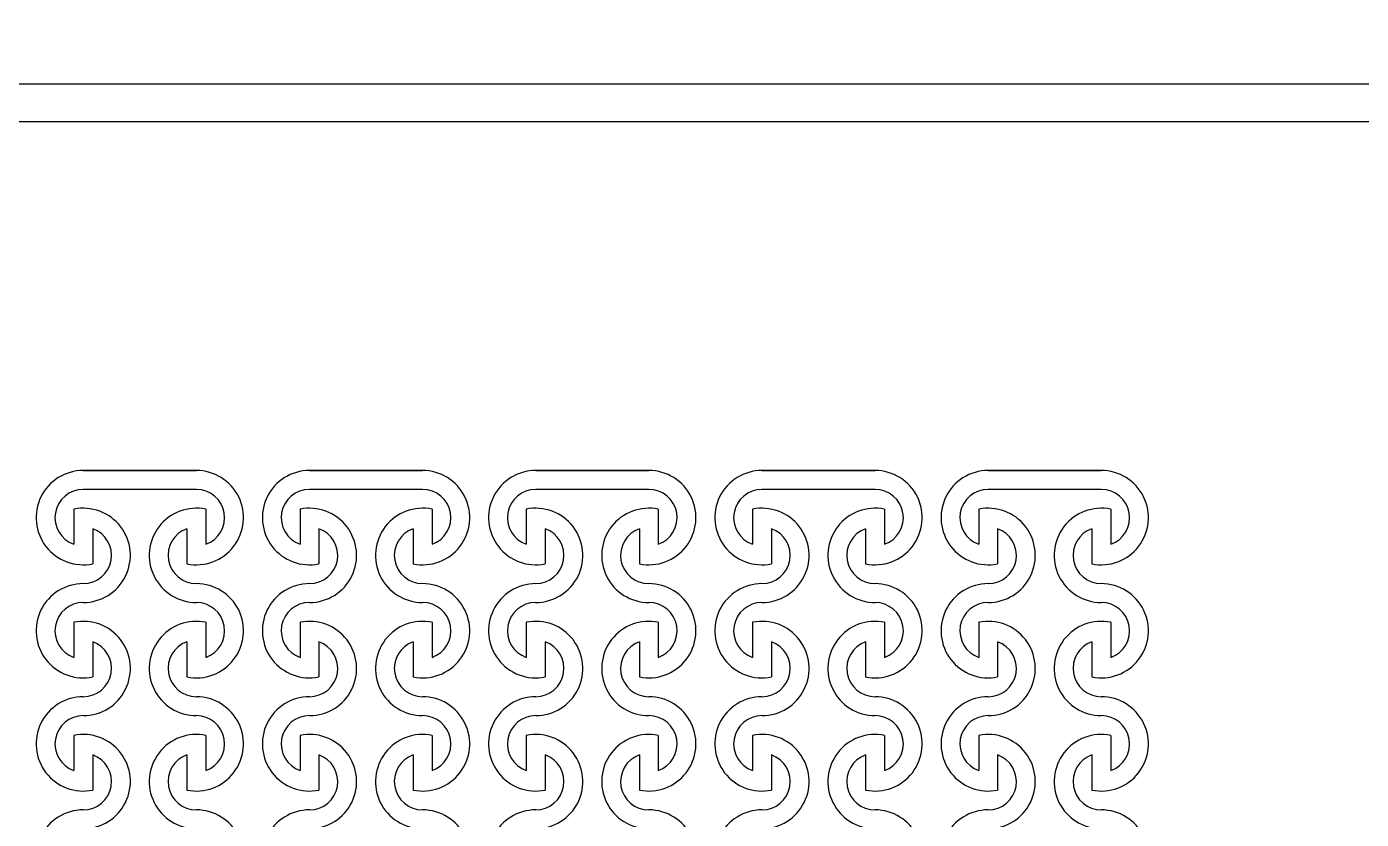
# Model space of a CAD drawing. Header units: millimetres. Extents: x 1000 to 444771, y -11148 to 590229.
# Drawn here: x 205126 to 208665, y 201450 to 203552 of the extents above; entities that cross this region are included whole.
import ezdxf

# ---------------------------------------------------------------- set-up
doc = ezdxf.new("R2010")
doc.units = ezdxf.units.MM
doc.layers.add('CLEAR', color=140, linetype='Continuous')

msp = doc.modelspace()

# ---------------------------------------------------------------- linework, layer by layer
for radius in [25000, 25000, 15000, 15000]:
    msp.add_circle((215000, 195000), radius)
at = {"layer": 'CLEAR'}
for p, q in [((227822.1, 203400), (204772.1, 203400)), ((227822.1, 203400), (204772.1, 203400)), ((227780.7, 203300), (204813.5, 203300)), ((227780.7, 203300), (204813.5, 203300)), ((205575.7, 202375), (205275.7, 202375)), ((205275.7, 202375), (205575.7, 202375)), ((205575.7, 202375), (205275.7, 202375)), ((205275.7, 202375), (205575.7, 202375)), ((206175.7, 202375), (205875.7, 202375)), ((205875.7, 202375), (206175.7, 202375)), ((206175.7, 202375), (205875.7, 202375)), ((205875.7, 202375), (206175.7, 202375)), ((206775.7, 202375), (206475.7, 202375)), ((206475.7, 202375), (206775.7, 202375)), ((206775.7, 202375), (206475.7, 202375)), ((206475.7, 202375), (206775.7, 202375)), ((207375.7, 202375), (207075.7, 202375)), ((207075.7, 202375), (207375.7, 202375)), ((207375.7, 202375), (207075.7, 202375)), ((207075.7, 202375), (207375.7, 202375)), ((207975.7, 202375), (207675.7, 202375)), ((207675.7, 202375), (207975.7, 202375)), ((207975.7, 202375), (207675.7, 202375)), ((207675.7, 202375), (207975.7, 202375)), ((205575.7, 202325), (205275.7, 202325)), ((205575.7, 202325), (205275.7, 202325)), ((206175.7, 202325), (205875.7, 202325)), ((206175.7, 202325), (205875.7, 202325)), ((206775.7, 202325), (206475.7, 202325)), ((206775.7, 202325), (206475.7, 202325)), ((207375.7, 202325), (207075.7, 202325)), ((207375.7, 202325), (207075.7, 202325)), ((207975.7, 202325), (207675.7, 202325)), ((207975.7, 202325), (207675.7, 202325)), ((205250.7, 202272.5), (205250.7, 202179.3)), ((205250.7, 202272.5), (205250.7, 202179.3)), ((205250.7, 202272.5), (205250.7, 202179.3)), ((205250.7, 202272.5), (205250.7, 202179.3)), ((205600.7, 202272.5), (205600.7, 202179.3)), ((205600.7, 202272.5), (205600.7, 202179.3)), ((205600.7, 202272.5), (205600.7, 202179.3)), ((205600.7, 202272.5), (205600.7, 202179.3)), ((205850.7, 202272.5), (205850.7, 202179.3)), ((205850.7, 202272.5), (205850.7, 202179.3)), ((205850.7, 202272.5), (205850.7, 202179.3)), ((205850.7, 202272.5), (205850.7, 202179.3)), ((206200.7, 202272.5), (206200.7, 202179.3)), ((206200.7, 202272.5), (206200.7, 202179.3)), ((206200.7, 202272.5), (206200.7, 202179.3)), ((206200.7, 202272.5), (206200.7, 202179.3)), ((206450.7, 202272.5), (206450.7, 202179.3)), ((206450.7, 202272.5), (206450.7, 202179.3)), ((206450.7, 202272.5), (206450.7, 202179.3)), ((206450.7, 202272.5), (206450.7, 202179.3)), ((206800.7, 202272.5), (206800.7, 202179.3)), ((206800.7, 202272.5), (206800.7, 202179.3)), ((206800.7, 202272.5), (206800.7, 202179.3)), ((206800.7, 202272.5), (206800.7, 202179.3)), ((207050.7, 202272.5), (207050.7, 202179.3)), ((207050.7, 202272.5), (207050.7, 202179.3)), ((207050.7, 202272.5), (207050.7, 202179.3)), ((207050.7, 202272.5), (207050.7, 202179.3)), ((207400.7, 202272.5), (207400.7, 202179.3)), ((207400.7, 202272.5), (207400.7, 202179.3)), ((207400.7, 202272.5), (207400.7, 202179.3)), ((207400.7, 202272.5), (207400.7, 202179.3)), ((207650.7, 202272.5), (207650.7, 202179.3)), ((207650.7, 202272.5), (207650.7, 202179.3)), ((207650.7, 202272.5), (207650.7, 202179.3)), ((207650.7, 202272.5), (207650.7, 202179.3)), ((208000.7, 202272.5), (208000.7, 202179.3)), ((208000.7, 202272.5), (208000.7, 202179.3)), ((208000.7, 202272.5), (208000.7, 202179.3)), ((208000.7, 202272.5), (208000.7, 202179.3)), ((205300.7, 202220.7), (205300.7, 202127.5)), ((205300.7, 202220.7), (205300.7, 202127.5)), ((205300.7, 202220.7), (205300.7, 202127.5)), ((205300.7, 202220.7), (205300.7, 202127.5)), ((205550.7, 202220.7), (205550.7, 202127.5)), ((205550.7, 202220.7), (205550.7, 202127.5)), ((205550.7, 202220.7), (205550.7, 202127.5)), ((205550.7, 202220.7), (205550.7, 202127.5)), ((205900.7, 202220.7), (205900.7, 202127.5)), ((205900.7, 202220.7), (205900.7, 202127.5)), ((205900.7, 202220.7), (205900.7, 202127.5)), ((205900.7, 202220.7), (205900.7, 202127.5)), ((206150.7, 202220.7), (206150.7, 202127.5)), ((206150.7, 202220.7), (206150.7, 202127.5)), ((206150.7, 202220.7), (206150.7, 202127.5)), ((206150.7, 202220.7), (206150.7, 202127.5)), ((206500.7, 202220.7), (206500.7, 202127.5)), ((206500.7, 202220.7), (206500.7, 202127.5)), ((206500.7, 202220.7), (206500.7, 202127.5)), ((206500.7, 202220.7), (206500.7, 202127.5)), ((206750.7, 202220.7), (206750.7, 202127.5)), ((206750.7, 202220.7), (206750.7, 202127.5)), ((206750.7, 202220.7), (206750.7, 202127.5)), ((206750.7, 202220.7), (206750.7, 202127.5)), ((207100.7, 202220.7), (207100.7, 202127.5)), ((207100.7, 202220.7), (207100.7, 202127.5)), ((207100.7, 202220.7), (207100.7, 202127.5)), ((207100.7, 202220.7), (207100.7, 202127.5)), ((207350.7, 202220.7), (207350.7, 202127.5)), ((207350.7, 202220.7), (207350.7, 202127.5)), ((207350.7, 202220.7), (207350.7, 202127.5)), ((207350.7, 202220.7), (207350.7, 202127.5)), ((207700.7, 202220.7), (207700.7, 202127.5)), ((207700.7, 202220.7), (207700.7, 202127.5)), ((207700.7, 202220.7), (207700.7, 202127.5)), ((207700.7, 202220.7), (207700.7, 202127.5)), ((207950.7, 202220.7), (207950.7, 202127.5)), ((207950.7, 202220.7), (207950.7, 202127.5)), ((207950.7, 202220.7), (207950.7, 202127.5)), ((207950.7, 202220.7), (207950.7, 202127.5)), ((205250.7, 201972.5), (205250.7, 201879.3)), ((205250.7, 201972.5), (205250.7, 201879.3)), ((205250.7, 201972.5), (205250.7, 201879.3)), ((205250.7, 201972.5), (205250.7, 201879.3)), ((205600.7, 201972.5), (205600.7, 201879.3)), ((205600.7, 201972.5), (205600.7, 201879.3)), ((205600.7, 201972.5), (205600.7, 201879.3)), ((205600.7, 201972.5), (205600.7, 201879.3)), ((205850.7, 201972.5), (205850.7, 201879.3)), ((205850.7, 201972.5), (205850.7, 201879.3)), ((205850.7, 201972.5), (205850.7, 201879.3)), ((205850.7, 201972.5), (205850.7, 201879.3)), ((206200.7, 201972.5), (206200.7, 201879.3)), ((206200.7, 201972.5), (206200.7, 201879.3)), ((206200.7, 201972.5), (206200.7, 201879.3)), ((206200.7, 201972.5), (206200.7, 201879.3)), ((206450.7, 201972.5), (206450.7, 201879.3)), ((206450.7, 201972.5), (206450.7, 201879.3)), ((206450.7, 201972.5), (206450.7, 201879.3)), ((206450.7, 201972.5), (206450.7, 201879.3)), ((206800.7, 201972.5), (206800.7, 201879.3)), ((206800.7, 201972.5), (206800.7, 201879.3)), ((206800.7, 201972.5), (206800.7, 201879.3)), ((206800.7, 201972.5), (206800.7, 201879.3)), ((207050.7, 201972.5), (207050.7, 201879.3)), ((207050.7, 201972.5), (207050.7, 201879.3)), ((207050.7, 201972.5), (207050.7, 201879.3)), ((207050.7, 201972.5), (207050.7, 201879.3)), ((207400.7, 201972.5), (207400.7, 201879.3)), ((207400.7, 201972.5), (207400.7, 201879.3)), ((207400.7, 201972.5), (207400.7, 201879.3)), ((207400.7, 201972.5), (207400.7, 201879.3)), ((207650.7, 201972.5), (207650.7, 201879.3)), ((207650.7, 201972.5), (207650.7, 201879.3)), ((207650.7, 201972.5), (207650.7, 201879.3)), ((207650.7, 201972.5), (207650.7, 201879.3)), ((208000.7, 201972.5), (208000.7, 201879.3)), ((208000.7, 201972.5), (208000.7, 201879.3)), ((208000.7, 201972.5), (208000.7, 201879.3)), ((208000.7, 201972.5), (208000.7, 201879.3)), ((205300.7, 201920.7), (205300.7, 201827.5)), ((205300.7, 201920.7), (205300.7, 201827.5)), ((205300.7, 201920.7), (205300.7, 201827.5)), ((205300.7, 201920.7), (205300.7, 201827.5)), ((205550.7, 201920.7), (205550.7, 201827.5)), ((205550.7, 201920.7), (205550.7, 201827.5)), ((205550.7, 201920.7), (205550.7, 201827.5)), ((205550.7, 201920.7), (205550.7, 201827.5)), ((205900.7, 201920.7), (205900.7, 201827.5)), ((205900.7, 201920.7), (205900.7, 201827.5)), ((205900.7, 201920.7), (205900.7, 201827.5)), ((205900.7, 201920.7), (205900.7, 201827.5)), ((206150.7, 201920.7), (206150.7, 201827.5)), ((206150.7, 201920.7), (206150.7, 201827.5)), ((206150.7, 201920.7), (206150.7, 201827.5)), ((206150.7, 201920.7), (206150.7, 201827.5)), ((206500.7, 201920.7), (206500.7, 201827.5)), ((206500.7, 201920.7), (206500.7, 201827.5)), ((206500.7, 201920.7), (206500.7, 201827.5)), ((206500.7, 201920.7), (206500.7, 201827.5)), ((206750.7, 201920.7), (206750.7, 201827.5)), ((206750.7, 201920.7), (206750.7, 201827.5)), ((206750.7, 201920.7), (206750.7, 201827.5)), ((206750.7, 201920.7), (206750.7, 201827.5)), ((207100.7, 201920.7), (207100.7, 201827.5)), ((207100.7, 201920.7), (207100.7, 201827.5)), ((207100.7, 201920.7), (207100.7, 201827.5)), ((207100.7, 201920.7), (207100.7, 201827.5)), ((207350.7, 201920.7), (207350.7, 201827.5)), ((207350.7, 201920.7), (207350.7, 201827.5)), ((207350.7, 201920.7), (207350.7, 201827.5)), ((207350.7, 201920.7), (207350.7, 201827.5)), ((207700.7, 201920.7), (207700.7, 201827.5)), ((207700.7, 201920.7), (207700.7, 201827.5)), ((207700.7, 201920.7), (207700.7, 201827.5)), ((207700.7, 201920.7), (207700.7, 201827.5)), ((207950.7, 201920.7), (207950.7, 201827.5)), ((207950.7, 201920.7), (207950.7, 201827.5)), ((207950.7, 201920.7), (207950.7, 201827.5)), ((207950.7, 201920.7), (207950.7, 201827.5)), ((205250.7, 201672.5), (205250.7, 201579.3)), ((205250.7, 201672.5), (205250.7, 201579.3)), ((205250.7, 201672.5), (205250.7, 201579.3)), ((205250.7, 201672.5), (205250.7, 201579.3)), ((205600.7, 201672.5), (205600.7, 201579.3)), ((205600.7, 201672.5), (205600.7, 201579.3)), ((205600.7, 201672.5), (205600.7, 201579.3)), ((205600.7, 201672.5), (205600.7, 201579.3)), ((205850.7, 201672.5), (205850.7, 201579.3)), ((205850.7, 201672.5), (205850.7, 201579.3)), ((205850.7, 201672.5), (205850.7, 201579.3)), ((205850.7, 201672.5), (205850.7, 201579.3)), ((206200.7, 201672.5), (206200.7, 201579.3)), ((206200.7, 201672.5), (206200.7, 201579.3)), ((206200.7, 201672.5), (206200.7, 201579.3)), ((206200.7, 201672.5), (206200.7, 201579.3)), ((206450.7, 201672.5), (206450.7, 201579.3)), ((206450.7, 201672.5), (206450.7, 201579.3)), ((206450.7, 201672.5), (206450.7, 201579.3)), ((206450.7, 201672.5), (206450.7, 201579.3)), ((206800.7, 201672.5), (206800.7, 201579.3)), ((206800.7, 201672.5), (206800.7, 201579.3)), ((206800.7, 201672.5), (206800.7, 201579.3)), ((206800.7, 201672.5), (206800.7, 201579.3)), ((207050.7, 201672.5), (207050.7, 201579.3)), ((207050.7, 201672.5), (207050.7, 201579.3)), ((207050.7, 201672.5), (207050.7, 201579.3)), ((207050.7, 201672.5), (207050.7, 201579.3)), ((207400.7, 201672.5), (207400.7, 201579.3)), ((207400.7, 201672.5), (207400.7, 201579.3)), ((207400.7, 201672.5), (207400.7, 201579.3)), ((207400.7, 201672.5), (207400.7, 201579.3)), ((207650.7, 201672.5), (207650.7, 201579.3)), ((207650.7, 201672.5), (207650.7, 201579.3)), ((207650.7, 201672.5), (207650.7, 201579.3)), ((207650.7, 201672.5), (207650.7, 201579.3)), ((208000.7, 201672.5), (208000.7, 201579.3)), ((208000.7, 201672.5), (208000.7, 201579.3)), ((208000.7, 201672.5), (208000.7, 201579.3)), ((208000.7, 201672.5), (208000.7, 201579.3)), ((205300.7, 201620.7), (205300.7, 201527.5)), ((205300.7, 201620.7), (205300.7, 201527.5)), ((205300.7, 201620.7), (205300.7, 201527.5)), ((205300.7, 201620.7), (205300.7, 201527.5)), ((205550.7, 201620.7), (205550.7, 201527.5)), ((205550.7, 201620.7), (205550.7, 201527.5)), ((205550.7, 201620.7), (205550.7, 201527.5)), ((205550.7, 201620.7), (205550.7, 201527.5)), ((205900.7, 201620.7), (205900.7, 201527.5)), ((205900.7, 201620.7), (205900.7, 201527.5)), ((205900.7, 201620.7), (205900.7, 201527.5)), ((205900.7, 201620.7), (205900.7, 201527.5)), ((206150.7, 201620.7), (206150.7, 201527.5)), ((206150.7, 201620.7), (206150.7, 201527.5)), ((206150.7, 201620.7), (206150.7, 201527.5)), ((206150.7, 201620.7), (206150.7, 201527.5)), ((206500.7, 201620.7), (206500.7, 201527.5)), ((206500.7, 201620.7), (206500.7, 201527.5)), ((206500.7, 201620.7), (206500.7, 201527.5)), ((206500.7, 201620.7), (206500.7, 201527.5)), ((206750.7, 201620.7), (206750.7, 201527.5)), ((206750.7, 201620.7), (206750.7, 201527.5)), ((206750.7, 201620.7), (206750.7, 201527.5)), ((206750.7, 201620.7), (206750.7, 201527.5)), ((207100.7, 201620.7), (207100.7, 201527.5)), ((207100.7, 201620.7), (207100.7, 201527.5)), ((207100.7, 201620.7), (207100.7, 201527.5)), ((207100.7, 201620.7), (207100.7, 201527.5)), ((207350.7, 201620.7), (207350.7, 201527.5)), ((207350.7, 201620.7), (207350.7, 201527.5)), ((207350.7, 201620.7), (207350.7, 201527.5)), ((207350.7, 201620.7), (207350.7, 201527.5)), ((207700.7, 201620.7), (207700.7, 201527.5)), ((207700.7, 201620.7), (207700.7, 201527.5)), ((207700.7, 201620.7), (207700.7, 201527.5)), ((207700.7, 201620.7), (207700.7, 201527.5)), ((207950.7, 201620.7), (207950.7, 201527.5)), ((207950.7, 201620.7), (207950.7, 201527.5)), ((207950.7, 201620.7), (207950.7, 201527.5)), ((207950.7, 201620.7), (207950.7, 201527.5))]:
    msp.add_line(p, q, dxfattribs=at)
for centre, radius, start, end in [((205275.7, 202250), 125, 90, 281.537), ((205275.7, 202250), 125, 90, 281.537), ((205575.7, 202250), 125, 258.463, 90), ((205575.7, 202250), 125, 258.463, 90), ((205875.7, 202250), 125, 90, 281.537), ((205875.7, 202250), 125, 90, 281.537), ((206175.7, 202250), 125, 258.463, 90), ((206175.7, 202250), 125, 258.463, 90), ((206475.7, 202250), 125, 90, 281.537), ((206475.7, 202250), 125, 90, 281.537), ((206775.7, 202250), 125, 258.463, 90), ((206775.7, 202250), 125, 258.463, 90), ((207075.7, 202250), 125, 90, 281.537), ((207075.7, 202250), 125, 90, 281.537), ((207375.7, 202250), 125, 258.463, 90), ((207375.7, 202250), 125, 258.463, 90), ((207675.7, 202250), 125, 90, 281.537), ((207675.7, 202250), 125, 90, 281.537), ((207975.7, 202250), 125, 258.463, 90), ((207975.7, 202250), 125, 258.463, 90), ((205275.7, 202250), 75, 90, 250.5288), ((205275.7, 202250), 75, 90, 250.5288), ((205575.7, 202250), 75, 289.4712, 90), ((205575.7, 202250), 75, 289.4712, 90), ((205875.7, 202250), 75, 90, 250.5288), ((205875.7, 202250), 75, 90, 250.5288), ((206175.7, 202250), 75, 289.4712, 90), ((206175.7, 202250), 75, 289.4712, 90), ((206475.7, 202250), 75, 90, 250.5288), ((206475.7, 202250), 75, 90, 250.5288), ((206775.7, 202250), 75, 289.4712, 90), ((206775.7, 202250), 75, 289.4712, 90), ((207075.7, 202250), 75, 90, 250.5288), ((207075.7, 202250), 75, 90, 250.5288), ((207375.7, 202250), 75, 289.4712, 90), ((207375.7, 202250), 75, 289.4712, 90), ((207675.7, 202250), 75, 90, 250.5288), ((207675.7, 202250), 75, 90, 250.5288), ((207975.7, 202250), 75, 289.4712, 90), ((207975.7, 202250), 75, 289.4712, 90), ((205275.7, 202150), 125, 270, 101.537), ((205275.7, 202150), 125, 270, 101.537), ((205575.7, 202150), 125, 78.463, 270), ((205575.7, 202150), 125, 78.463, 270), ((205875.7, 202150), 125, 270, 101.537), ((205875.7, 202150), 125, 270, 101.537), ((206175.7, 202150), 125, 78.463, 270), ((206175.7, 202150), 125, 78.463, 270), ((206475.7, 202150), 125, 270, 101.537), ((206475.7, 202150), 125, 270, 101.537), ((206775.7, 202150), 125, 78.463, 270), ((206775.7, 202150), 125, 78.463, 270), ((207075.7, 202150), 125, 270, 101.537), ((207075.7, 202150), 125, 270, 101.537), ((207375.7, 202150), 125, 78.463, 270), ((207375.7, 202150), 125, 78.463, 270), ((207675.7, 202150), 125, 270, 101.537), ((207675.7, 202150), 125, 270, 101.537), ((207975.7, 202150), 125, 78.463, 270), ((207975.7, 202150), 125, 78.463, 270), ((205275.7, 202150), 75, 270, 70.5288), ((205275.7, 202150), 75, 270, 70.5288), ((205575.7, 202150), 75, 109.4712, 270), ((205575.7, 202150), 75, 109.4712, 270), ((205875.7, 202150), 75, 270, 70.5288), ((205875.7, 202150), 75, 270, 70.5288), ((206175.7, 202150), 75, 109.4712, 270), ((206175.7, 202150), 75, 109.4712, 270), ((206475.7, 202150), 75, 270, 70.5288), ((206475.7, 202150), 75, 270, 70.5288), ((206775.7, 202150), 75, 109.4712, 270), ((206775.7, 202150), 75, 109.4712, 270), ((207075.7, 202150), 75, 270, 70.5288), ((207075.7, 202150), 75, 270, 70.5288), ((207375.7, 202150), 75, 109.4712, 270), ((207375.7, 202150), 75, 109.4712, 270), ((207675.7, 202150), 75, 270, 70.5288), ((207675.7, 202150), 75, 270, 70.5288), ((207975.7, 202150), 75, 109.4712, 270), ((207975.7, 202150), 75, 109.4712, 270), ((205275.7, 201950), 125, 90, 281.537), ((205275.7, 201950), 125, 90, 281.537), ((205575.7, 201950), 125, 258.463, 90), ((205575.7, 201950), 125, 258.463, 90), ((205875.7, 201950), 125, 90, 281.537), ((205875.7, 201950), 125, 90, 281.537), ((206175.7, 201950), 125, 258.463, 90), ((206175.7, 201950), 125, 258.463, 90), ((206475.7, 201950), 125, 90, 281.537), ((206475.7, 201950), 125, 90, 281.537), ((206775.7, 201950), 125, 258.463, 90), ((206775.7, 201950), 125, 258.463, 90), ((207075.7, 201950), 125, 90, 281.537), ((207075.7, 201950), 125, 90, 281.537), ((207375.7, 201950), 125, 258.463, 90), ((207375.7, 201950), 125, 258.463, 90), ((207675.7, 201950), 125, 90, 281.537), ((207675.7, 201950), 125, 90, 281.537), ((207975.7, 201950), 125, 258.463, 90), ((207975.7, 201950), 125, 258.463, 90), ((205275.7, 201950), 75, 90, 250.5288), ((205275.7, 201950), 75, 90, 250.5288), ((205575.7, 201950), 75, 289.4712, 90), ((205575.7, 201950), 75, 289.4712, 90), ((205875.7, 201950), 75, 90, 250.5288), ((205875.7, 201950), 75, 90, 250.5288), ((206175.7, 201950), 75, 289.4712, 90), ((206175.7, 201950), 75, 289.4712, 90), ((206475.7, 201950), 75, 90, 250.5288), ((206475.7, 201950), 75, 90, 250.5288), ((206775.7, 201950), 75, 289.4712, 90), ((206775.7, 201950), 75, 289.4712, 90), ((207075.7, 201950), 75, 90, 250.5288), ((207075.7, 201950), 75, 90, 250.5288), ((207375.7, 201950), 75, 289.4712, 90), ((207375.7, 201950), 75, 289.4712, 90), ((207675.7, 201950), 75, 90, 250.5288), ((207675.7, 201950), 75, 90, 250.5288), ((207975.7, 201950), 75, 289.4712, 90), ((207975.7, 201950), 75, 289.4712, 90), ((205275.7, 201850), 125, 270, 101.537), ((205275.7, 201850), 125, 270, 101.537), ((205575.7, 201850), 125, 78.463, 270), ((205575.7, 201850), 125, 78.463, 270), ((205875.7, 201850), 125, 270, 101.537), ((205875.7, 201850), 125, 270, 101.537), ((206175.7, 201850), 125, 78.463, 270), ((206175.7, 201850), 125, 78.463, 270), ((206475.7, 201850), 125, 270, 101.537), ((206475.7, 201850), 125, 270, 101.537), ((206775.7, 201850), 125, 78.463, 270), ((206775.7, 201850), 125, 78.463, 270), ((207075.7, 201850), 125, 270, 101.537), ((207075.7, 201850), 125, 270, 101.537), ((207375.7, 201850), 125, 78.463, 270), ((207375.7, 201850), 125, 78.463, 270), ((207675.7, 201850), 125, 270, 101.537), ((207675.7, 201850), 125, 270, 101.537), ((207975.7, 201850), 125, 78.463, 270), ((207975.7, 201850), 125, 78.463, 270), ((205275.7, 201850), 75, 270, 70.5288), ((205275.7, 201850), 75, 270, 70.5288), ((205575.7, 201850), 75, 109.4712, 270), ((205575.7, 201850), 75, 109.4712, 270), ((205875.7, 201850), 75, 270, 70.5288), ((205875.7, 201850), 75, 270, 70.5288), ((206175.7, 201850), 75, 109.4712, 270), ((206175.7, 201850), 75, 109.4712, 270), ((206475.7, 201850), 75, 270, 70.5288), ((206475.7, 201850), 75, 270, 70.5288), ((206775.7, 201850), 75, 109.4712, 270), ((206775.7, 201850), 75, 109.4712, 270), ((207075.7, 201850), 75, 270, 70.5288), ((207075.7, 201850), 75, 270, 70.5288), ((207375.7, 201850), 75, 109.4712, 270), ((207375.7, 201850), 75, 109.4712, 270), ((207675.7, 201850), 75, 270, 70.5288), ((207675.7, 201850), 75, 270, 70.5288), ((207975.7, 201850), 75, 109.4712, 270), ((207975.7, 201850), 75, 109.4712, 270), ((205275.7, 201650), 125, 90, 281.537), ((205275.7, 201650), 125, 90, 281.537), ((205575.7, 201650), 125, 258.463, 90), ((205575.7, 201650), 125, 258.463, 90), ((205875.7, 201650), 125, 90, 281.537), ((205875.7, 201650), 125, 90, 281.537), ((206175.7, 201650), 125, 258.463, 90), ((206175.7, 201650), 125, 258.463, 90), ((206475.7, 201650), 125, 90, 281.537), ((206475.7, 201650), 125, 90, 281.537), ((206775.7, 201650), 125, 258.463, 90), ((206775.7, 201650), 125, 258.463, 90), ((207075.7, 201650), 125, 90, 281.537), ((207075.7, 201650), 125, 90, 281.537), ((207375.7, 201650), 125, 258.463, 90), ((207375.7, 201650), 125, 258.463, 90), ((207675.7, 201650), 125, 90, 281.537), ((207675.7, 201650), 125, 90, 281.537), ((207975.7, 201650), 125, 258.463, 90), ((207975.7, 201650), 125, 258.463, 90), ((205275.7, 201650), 75, 90, 250.5288), ((205275.7, 201650), 75, 90, 250.5288), ((205575.7, 201650), 75, 289.4712, 90), ((205575.7, 201650), 75, 289.4712, 90), ((205875.7, 201650), 75, 90, 250.5288), ((205875.7, 201650), 75, 90, 250.5288), ((206175.7, 201650), 75, 289.4712, 90), ((206175.7, 201650), 75, 289.4712, 90), ((206475.7, 201650), 75, 90, 250.5288), ((206475.7, 201650), 75, 90, 250.5288), ((206775.7, 201650), 75, 289.4712, 90), ((206775.7, 201650), 75, 289.4712, 90), ((207075.7, 201650), 75, 90, 250.5288), ((207075.7, 201650), 75, 90, 250.5288), ((207375.7, 201650), 75, 289.4712, 90), ((207375.7, 201650), 75, 289.4712, 90), ((207675.7, 201650), 75, 90, 250.5288), ((207675.7, 201650), 75, 90, 250.5288), ((207975.7, 201650), 75, 289.4712, 90), ((207975.7, 201650), 75, 289.4712, 90), ((205275.7, 201550), 125, 270, 101.537), ((205275.7, 201550), 125, 270, 101.537), ((205575.7, 201550), 125, 78.463, 270), ((205575.7, 201550), 125, 78.463, 270), ((205875.7, 201550), 125, 270, 101.537), ((205875.7, 201550), 125, 270, 101.537), ((206175.7, 201550), 125, 78.463, 270), ((206175.7, 201550), 125, 78.463, 270), ((206475.7, 201550), 125, 270, 101.537), ((206475.7, 201550), 125, 270, 101.537), ((206775.7, 201550), 125, 78.463, 270), ((206775.7, 201550), 125, 78.463, 270), ((207075.7, 201550), 125, 270, 101.537), ((207075.7, 201550), 125, 270, 101.537), ((207375.7, 201550), 125, 78.463, 270), ((207375.7, 201550), 125, 78.463, 270), ((207675.7, 201550), 125, 270, 101.537), ((207675.7, 201550), 125, 270, 101.537), ((207975.7, 201550), 125, 78.463, 270), ((207975.7, 201550), 125, 78.463, 270), ((205275.7, 201550), 75, 270, 70.5288), ((205275.7, 201550), 75, 270, 70.5288), ((205575.7, 201550), 75, 109.4712, 270), ((205575.7, 201550), 75, 109.4712, 270), ((205875.7, 201550), 75, 270, 70.5288), ((205875.7, 201550), 75, 270, 70.5288), ((206175.7, 201550), 75, 109.4712, 270), ((206175.7, 201550), 75, 109.4712, 270), ((206475.7, 201550), 75, 270, 70.5288), ((206475.7, 201550), 75, 270, 70.5288), ((206775.7, 201550), 75, 109.4712, 270), ((206775.7, 201550), 75, 109.4712, 270), ((207075.7, 201550), 75, 270, 70.5288), ((207075.7, 201550), 75, 270, 70.5288), ((207375.7, 201550), 75, 109.4712, 270), ((207375.7, 201550), 75, 109.4712, 270), ((207675.7, 201550), 75, 270, 70.5288), ((207675.7, 201550), 75, 270, 70.5288), ((207975.7, 201550), 75, 109.4712, 270), ((207975.7, 201550), 75, 109.4712, 270), ((205275.7, 201350), 125, 90, 281.537), ((205275.7, 201350), 125, 90, 281.537), ((205575.7, 201350), 125, 258.463, 90), ((205575.7, 201350), 125, 258.463, 90), ((205875.7, 201350), 125, 90, 281.537), ((205875.7, 201350), 125, 90, 281.537), ((206175.7, 201350), 125, 258.463, 90), ((206175.7, 201350), 125, 258.463, 90), ((206475.7, 201350), 125, 90, 281.537), ((206475.7, 201350), 125, 90, 281.537), ((206775.7, 201350), 125, 258.463, 90), ((206775.7, 201350), 125, 258.463, 90), ((207075.7, 201350), 125, 90, 281.537), ((207075.7, 201350), 125, 90, 281.537), ((207375.7, 201350), 125, 258.463, 90), ((207375.7, 201350), 125, 258.463, 90), ((207675.7, 201350), 125, 90, 281.537), ((207675.7, 201350), 125, 90, 281.537), ((207975.7, 201350), 125, 258.463, 90), ((207975.7, 201350), 125, 258.463, 90)]:
    msp.add_arc(centre, radius, start, end, dxfattribs=at)

doc.saveas('drawing.dxf')
